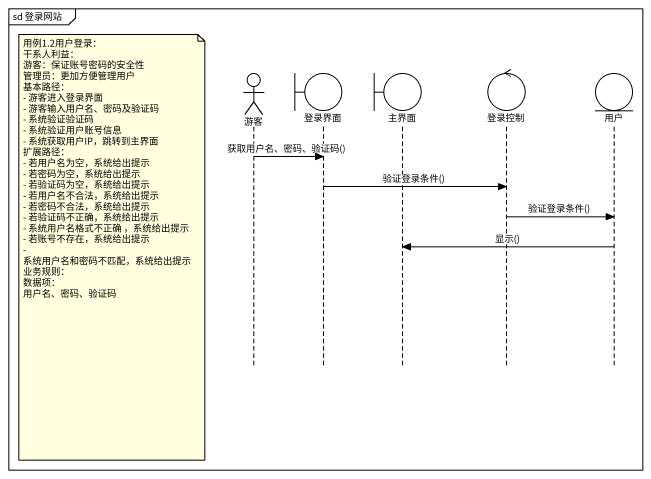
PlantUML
@startuml
mainframe sd 登录网站
hide footbox
actor 游客
boundary 登录界面
boundary 主界面
control 登录控制
entity 用户

游客 -> 登录界面 : 获取用户名、密码、验证码()
登录界面 -> 登录控制 : 验证登录条件()
登录控制 -> 用户 : 验证登录条件()
用户 -> 主界面 : 显示()
note left of 游客
  用例1.2用户登录：
  干系人利益：
  游客：保证账号密码的安全性
  管理员：更加方便管理用户
  基本路径：
  - 游客进入登录界面
  - 游客输入用户名、密码及验证码
  - 系统验证验证码
  - 系统验证用户账号信息
  - 系统获取用户IP，跳转到主界面
  扩展路径：
  - 若用户名为空，系统给出提示
  - 若密码为空，系统给出提示
  - 若验证码为空，系统给出提示
  - 若用户名不合法，系统给出提示
  - 若密码不合法，系统给出提示
  - 若验证码不正确，系统给出提示
  - 系统用户名格式不正确 ，系统给出提示
  - 若账号不存在，系统给出提示
  - 系统用户名和密码不匹配，系统给出提示
  业务规则：
  数据项：
  用户名、密码、验证码
end note
@enduml
